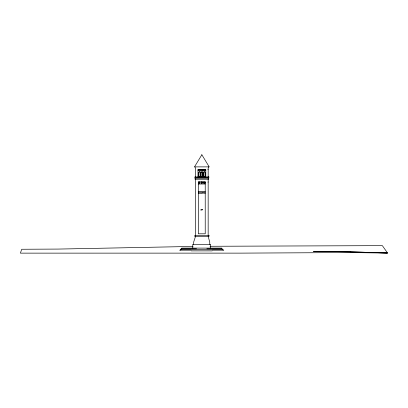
<?xml version="1.0" encoding="UTF-8"?>
<svg xmlns="http://www.w3.org/2000/svg" width="408" height="408" viewBox="0 0 408 408"><rect width="100%" height="100%" fill="white"/><g stroke="black" fill="none" stroke-linecap="round" stroke-linejoin="round"><path stroke-width="0.61" d="M195.539 236.319L193.606 242.24L193.606 244.331M208.855 166.877L208.162 168.269L208.162 176.934M192.979 246.432L58.063 249.079L21.706 249.257L20.4 253.139L240.735 253.128L350.635 252.547L387.6 253.088L382.357 245.641L210.008 246.279M207.815 169.493L208.162 169.493M197.987 169.804L205.795 169.804M197.987 170.498L198.676 170.498L198.676 169.804M205.795 170.503L205.163 170.503L205.163 169.804M201.205 176.654L202.822 176.654L202.822 172.497A0.821 0.821 0 0 0 201.205 172.497M208.162 181.927L207.988 182.182M198.303 182.106L199.614 181.927M205.224 182.126L203.633 181.927M198.431 182.417L199.436 182.417M201.093 182.412L202.144 182.412M203.776 182.427L204.893 182.427M198.303 184.003L205.224 184.003M198.303 191.837L205.224 191.837M198.303 192.112L205.224 192.112M198.303 193.28L202.169 193.28L202.169 193.025L205.224 193.28M196.518 248.793L181.004 248.793L181.004 249.482M206.866 248.793L222.38 248.793L222.38 249.482M179.607 250.175L190.995 250.175M212.384 250.175L223.778 250.175M191.24 250.869L212.14 250.869M194.846 166.877L195.539 168.269L195.539 176.934M208.162 236.319L209.758 242.24L209.758 244.331M223.079 250.175L223.079 249.482L180.305 249.482L180.305 250.175M221.682 248.793L221.682 248.1L181.703 248.1L181.703 248.793M210.615 248.1L210.615 244.331L192.77 244.331L192.77 248.1M208.162 177.715L208.162 178.184M208.162 179.224L208.162 235.63M205.795 176.934L205.795 169.539L197.987 169.539L197.987 176.934M204.893 182.126L204.893 183.615L203.776 183.615L203.776 182.126M204.653 182.427L204.076 182.427M204.643 169.804L204.643 170.534L203.913 170.534L203.913 169.804M203.424 169.804L203.424 170.498L202.73 170.498L202.73 169.804M202.317 169.804L202.317 170.519L201.608 170.519L201.608 169.804M202.343 181.927L200.925 181.927M202.144 182.106L202.144 183.646L201.093 183.646L201.093 182.106M201.919 182.412L201.358 182.412M201.083 169.804L201.083 170.483L200.404 170.483L200.404 169.804M199.864 169.804L199.864 170.483L199.186 170.483L199.186 169.804M199.436 182.106L199.436 183.666L198.431 183.666L198.431 182.106M199.216 182.417L198.625 182.417M195.539 177.715L195.539 178.184M195.539 179.224L195.539 235.63M200.048 171.901A0.821 0.821 0 0 0 198.869 172.497L198.869 176.654L200.486 176.654L200.486 172.497A0.821 0.821 0 0 0 200.206 172.008M201.848 154.744L194.499 166.877L209.197 166.877L201.848 154.744M205.173 176.654L203.546 176.654L203.546 172.497A0.826 0.826 0 0 1 205.173 172.497L205.173 176.654M200.374 176.73L198.783 176.73L198.783 172.36A0.882 0.882 0 0 1 200.374 172.36L200.374 176.73M202.745 176.73L201.169 176.73L201.169 172.36A0.841 0.841 0 0 1 202.745 172.36L202.745 176.73M205.117 176.73L203.495 176.73L203.495 172.36A0.882 0.882 0 0 1 205.117 172.36L205.117 176.73M208.855 176.934L194.846 176.934L194.846 177.715L208.855 177.715L208.855 176.934M208.682 178.184L195.019 178.184L195.019 179.224L208.682 179.224L208.682 178.184M205.224 181.927L198.303 181.927L198.303 233.809L205.224 233.809L205.224 181.927M202.577 209.753L200.726 209.962L202.587 209.753M209.054 235.63L194.641 235.63L194.641 236.319L209.054 236.319L209.054 235.63M350.217 251.853L313.395 251.415L350.11 251.823L387.452 252.996L350.217 251.853"/></g></svg>
